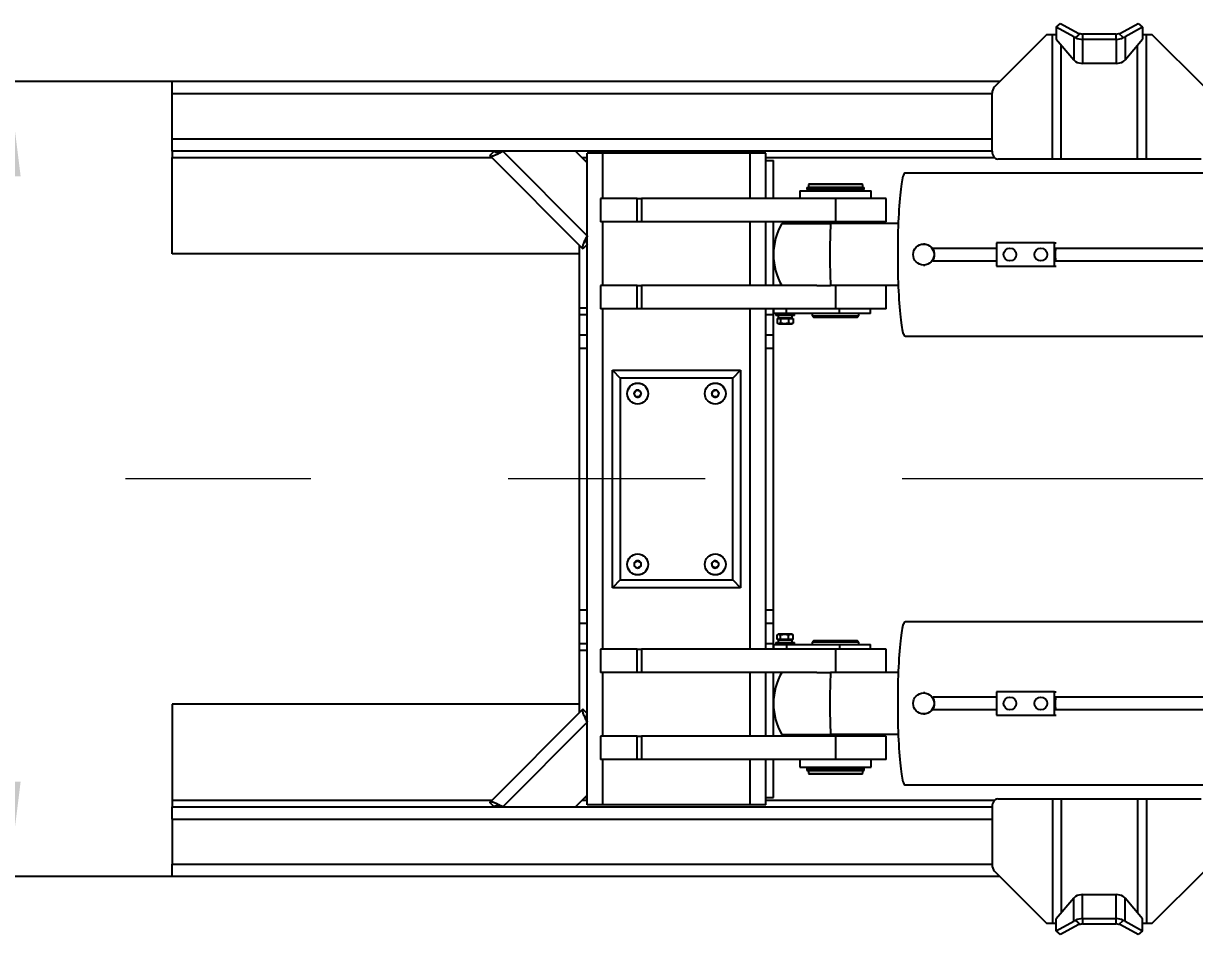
# Model space of a CAD drawing. Header units: millimetres. Extents: x 0 to 420, y 0 to 297.
# Drawn here: x 75.3 to 125.6, y 113.5 to 152.6 of the extents above; entities that cross this region are included whole.
import ezdxf

# ---------------------------------------------------------------- set-up
doc = ezdxf.new("R2010")
doc.units = ezdxf.units.MM
doc.linetypes.add('CENTERX2', pattern=[20.32, 12.7, -2.54, 2.54, -2.54])
doc.layers.add('标注层', color=7, linetype='Continuous')
doc.styles.add('SLDTEXTSTYLE7', font='TXT', dxfattribs={"width": 0.7})
doc.dimstyles.new('SLDDIMSTYLE0', dxfattribs={"dimtxt": 3.5, "dimasz": 4.08, "dimexe": 0, "dimexo": 0.0625, "dimgap": 0.875, "dimtad": 2, "dimlfac": 30, "dimrnd": 1e-09, "dimzin": 12, "dimdsep": 46, "dimtxsty": 'SLDTEXTSTYLE7', "dimsah": 1, "dimcen": 0.09, "dimadec": 0, "dimazin": 3, "dimtfac": 1, "dimtofl": 0, "dimtmove": 0, "dimatfit": 3, "dimfxl": 0, "dimfrac": 2, "dimtolj": 1, "dimtzin": 12, "dimarcsym": 0})

# ---------------------------------------------------------------- blocks, each defined once
blk = doc.blocks.new('_D_9')
at = {"layer": '标注层'}
for p, q in [((81.709, 150.109), (72.7, 150.109)), ((74.7, 150.109), (74.7, 115.976)), ((81.709, 115.976), (72.7, 115.976))]:
    blk.add_line(p, q, dxfattribs=at)
for points in [[(74.7, 150.109), (74.192, 146.029), (75.208, 146.029)], [(74.7, 115.976), (75.208, 120.056), (74.192, 120.056)]]:
    blk.add_solid(points, dxfattribs=at)
at = {"layer": '标注层', "insert": (70.188, 128.934), "char_height": 3.5, "attachment_point": 1, "rotation": 90, "style": 'SLDTEXTSTYLE7'}
blk.add_mtext('1024', dxfattribs=at)

msp = doc.modelspace()

# ---------------------------------------------------------------- linework, layer by layer
at = {"color": 7, "linetype": 'Continuous', "lineweight": 25}
for p, q in [((119.68675, 152.43358), (119.87531, 152.59527)), ((120.44198, 152.02148), (119.68675, 152.43358)), ((119.68675, 152.43358), (119.68675, 151.91908)), ((119.87531, 152.59527), (120.63054, 152.18317)), ((122.45342, 152.18317), (123.20865, 152.59527)), ((123.39721, 152.43358), (122.64198, 152.02148)), ((123.20865, 152.59527), (123.39721, 152.43358)), ((123.39721, 152.43358), (123.39721, 151.91908)), ((119.27008, 152.10895), (117.03637, 149.87523)), ((119.52531, 152.10895), (119.27008, 152.10895)), ((119.52531, 146.77561), (119.52531, 152.10895)), ((119.68675, 152.10895), (119.52531, 152.10895)), ((119.68675, 151.91908), (120.44198, 151.03597)), ((120.44198, 152.02148), (120.44198, 151.03597)), ((120.71364, 152.15658), (120.51821, 151.989)), ((120.8191, 152.13794), (120.8191, 151.90927)), ((122.26486, 152.13794), (120.8191, 152.13794)), ((122.26486, 151.90927), (122.26486, 152.13794)), ((122.56575, 151.989), (122.37032, 152.15658)), ((122.64198, 152.02148), (122.64198, 151.03597)), ((122.64198, 151.03597), (123.39721, 151.91908)), ((123.55865, 152.10895), (123.39721, 152.10895)), ((123.55865, 146.77561), (123.55865, 152.10895)), ((123.81387, 152.10895), (123.55865, 152.10895)), ((126.04759, 149.87523), (123.81387, 152.10895)), ((120.8191, 151.90927), (120.8191, 150.88028)), ((122.26486, 151.90927), (120.8191, 151.90927)), ((122.26486, 151.90927), (122.26486, 150.88028)), ((122.26486, 150.88028), (120.8191, 150.88028)), ((117.27008, 150.10895), (81.70865, 150.10895)), ((81.70865, 149.57561), (81.70865, 150.10895)), ((81.70865, 147.64228), (81.70865, 149.57561)), ((116.93675, 147.10895), (116.93675, 149.60307)), ((81.70865, 147.10895), (81.70865, 147.64228)), ((116.93675, 147.10895), (81.70865, 147.10895)), ((81.70865, 147.10895), (81.70865, 146.84228)), ((95.54198, 147.10895), (95.35342, 146.92038)), ((99.35342, 142.92038), (95.35342, 146.92038)), ((95.9191, 147.10895), (99.54198, 143.48607)), ((99.54198, 146.60895), (99.04198, 147.10895)), ((99.54198, 119.05895), (99.54198, 147.02561)), ((100.20865, 147.02561), (99.54198, 147.02561)), ((106.54198, 147.02561), (100.20865, 147.02561)), ((107.20865, 147.02561), (106.54198, 147.02561)), ((107.20865, 145.07561), (107.20865, 147.02561)), ((81.70865, 142.70895), (81.70865, 146.84228)), ((99.44198, 146.70895), (99.54198, 146.70895)), ((107.20865, 146.70895), (107.54198, 146.70895)), ((107.54198, 145.07561), (107.54198, 146.70895)), ((119.52531, 146.77561), (117.17245, 146.77561)), ((119.90244, 146.77561), (119.52531, 146.77561)), ((123.18152, 146.77561), (119.90244, 146.77561)), ((123.55865, 146.77561), (123.18152, 146.77561)), ((125.91151, 146.77561), (123.55865, 146.77561)), ((184.72912, 146.17561), (113.1961, 146.17561)), ((108.67531, 145.40895), (108.67531, 145.07561)), ((108.67531, 145.40895), (111.74198, 145.40895)), ((108.97323, 145.55561), (108.97323, 145.47228)), ((108.97323, 145.55561), (111.44406, 145.55561)), ((108.97323, 145.47228), (111.44406, 145.47228)), ((109.07531, 145.70895), (109.04198, 145.67561)), ((109.04198, 145.67561), (109.04198, 145.55895)), ((111.37531, 145.67561), (109.04198, 145.67561)), ((111.37531, 145.55895), (109.04198, 145.55895)), ((109.04198, 145.46895), (109.04198, 145.40895)), ((111.37531, 145.46895), (109.04198, 145.46895)), ((109.07531, 145.70895), (111.34198, 145.70895)), ((109.10865, 145.55895), (109.10865, 145.55561)), ((109.10865, 145.47228), (109.10865, 145.46895)), ((111.30865, 145.55561), (111.30865, 145.55895)), ((111.30865, 145.46895), (111.30865, 145.47228)), ((111.37531, 145.67561), (111.34198, 145.70895)), ((111.37531, 145.55895), (111.37531, 145.67561)), ((111.37531, 145.40895), (111.37531, 145.46895)), ((111.44406, 145.47228), (111.44406, 145.55561)), ((111.74198, 145.07561), (111.74198, 145.40895)), ((100.10865, 145.07561), (100.10865, 144.07561)), ((101.68159, 145.07561), (100.10865, 145.07561)), ((101.68159, 144.07561), (101.68159, 145.07561)), ((101.68159, 145.07561), (101.87316, 145.07561)), ((101.87316, 145.07561), (101.87316, 144.07561)), ((110.20865, 145.07561), (101.87316, 145.07561)), ((110.20865, 145.07561), (110.20865, 144.07561)), ((112.37531, 145.07561), (110.20865, 145.07561)), ((112.37531, 144.07561), (112.37531, 145.07561)), ((101.68159, 144.07561), (100.10865, 144.07561)), ((101.87316, 144.07561), (101.68159, 144.07561)), ((110.20865, 144.07561), (101.87316, 144.07561)), ((107.20865, 141.34228), (107.20865, 144.07561)), ((107.54198, 141.34228), (107.54198, 144.07561)), ((107.89925, 144.00895), (109.99769, 144.00895)), ((109.04198, 144.07561), (109.04198, 144.00895)), ((112.9005, 144.00895), (109.99769, 144.00895)), ((112.37531, 144.07561), (110.20865, 144.07561)), ((111.37531, 144.00895), (111.37531, 144.07561)), ((99.20865, 140.38943), (99.20865, 143.06516)), ((99.54198, 143.10895), (99.35342, 142.92038)), ((114.04083, 143.12561), (113.98946, 143.12561)), ((117.11549, 142.94228), (114.3852, 142.94228)), ((117.11549, 143.17561), (117.11549, 142.17561)), ((119.60504, 143.17561), (117.11549, 143.17561)), ((119.60504, 142.17561), (119.60504, 143.17561)), ((119.60504, 143.17561), (119.68444, 143.17561)), ((180.8463, 142.94228), (119.66593, 142.94228)), ((99.20865, 142.70895), (81.70865, 142.70895)), ((107.54219, 142.70895), (107.54198, 142.70895)), ((114.3843, 142.40895), (117.11549, 142.40895)), ((119.66593, 142.40895), (180.8463, 142.40895)), ((113.98946, 142.22561), (114.04083, 142.22561)), ((117.11549, 142.17561), (119.60504, 142.17561)), ((119.60504, 142.17561), (119.68444, 142.17561)), ((100.10865, 141.34228), (100.10865, 140.34228)), ((101.68159, 141.34228), (100.10865, 141.34228)), ((101.68159, 140.34228), (101.68159, 141.34228)), ((101.68159, 141.34228), (101.87316, 141.34228)), ((101.87316, 141.34228), (101.87316, 140.34228)), ((109.40934, 141.34228), (101.87316, 141.34228)), ((109.40934, 141.34228), (109.99769, 141.34228)), ((112.9005, 141.34228), (109.99769, 141.34228)), ((110.20865, 141.34228), (110.20865, 140.34228)), ((112.37531, 140.34228), (112.37531, 141.34228)), ((99.20865, 140.10075), (99.20865, 140.38943)), ((101.68159, 140.34228), (100.10865, 140.34228)), ((101.87316, 140.34228), (101.68159, 140.34228)), ((110.20865, 140.34228), (101.87316, 140.34228)), ((107.20865, 125.74228), (107.20865, 140.34228)), ((107.54198, 140.10075), (107.54198, 140.34228)), ((107.54358, 140.34228), (107.54358, 140.14228)), ((108.09951, 140.14228), (108.09951, 140.34228)), ((112.37531, 140.34228), (110.20865, 140.34228)), ((110.37642, 140.14228), (110.37642, 140.34228)), ((111.70865, 140.14228), (111.70865, 140.34228)), ((99.20865, 139.23473), (99.20865, 140.10075)), ((107.54198, 139.23473), (107.54198, 140.10075)), ((108.09951, 140.14228), (107.54358, 140.14228)), ((107.64358, 140.14228), (107.64358, 140.05895)), ((108.44358, 140.05895), (107.64358, 140.05895)), ((107.69837, 139.93561), (107.69837, 139.73241)), ((107.69837, 139.93561), (107.84603, 139.93561)), ((107.73747, 140.05895), (107.73747, 139.95561)), ((107.73747, 139.95561), (108.34969, 139.95561)), ((107.76642, 139.95561), (107.75487, 139.93561)), ((107.84603, 139.93561), (107.84603, 139.73241)), ((107.84603, 139.93561), (108.19124, 139.93561)), ((110.37642, 140.14228), (108.09951, 140.14228)), ((108.19124, 139.93561), (108.19124, 139.73241)), ((108.19124, 139.93561), (108.38879, 139.93561)), ((108.3323, 139.93561), (108.32075, 139.95561)), ((108.34969, 139.95561), (108.34969, 140.05895)), ((108.38879, 139.93561), (108.38879, 139.73241)), ((108.44358, 140.05895), (108.44358, 140.14228)), ((109.20865, 140.14228), (109.20865, 140.04228)), ((109.20865, 140.04228), (109.27531, 139.97561)), ((109.20865, 140.04228), (109.34262, 140.04228)), ((109.40036, 139.97561), (109.27531, 139.97561)), ((109.34262, 140.04228), (111.20865, 140.04228)), ((111.14198, 139.97561), (109.40036, 139.97561)), ((111.70865, 140.14228), (110.37642, 140.14228)), ((111.14198, 139.97561), (111.20865, 140.04228)), ((111.20865, 140.04228), (111.20865, 140.14228)), ((107.71195, 139.72388), (107.74358, 139.70561)), ((107.7722, 139.70561), (107.74358, 139.70561)), ((107.7722, 139.70561), (108.01863, 139.70561)), ((108.01863, 139.70561), (108.29002, 139.70561)), ((108.29002, 139.70561), (108.34358, 139.70561)), ((108.34358, 139.70561), (108.37522, 139.72388)), ((108.37491, 139.72371), (108.38879, 139.73241)), ((99.20865, 138.65738), (99.20865, 139.23473)), ((107.54198, 138.65738), (107.54198, 139.23473)), ((113.1961, 139.17561), (184.72912, 139.17561)), ((99.20865, 127.42718), (99.20865, 138.65738)), ((107.54198, 127.42718), (107.54198, 138.65738)), ((100.62531, 128.37561), (100.62531, 137.70895)), ((100.62531, 137.70895), (100.95865, 137.37561)), ((100.62531, 137.70895), (106.12531, 137.70895)), ((100.95865, 137.37561), (100.95865, 128.70895)), ((105.79198, 137.37561), (100.95865, 137.37561)), ((106.12531, 137.70895), (105.79198, 137.37561)), ((105.79198, 128.70895), (105.79198, 137.37561)), ((106.12531, 137.70895), (106.12531, 128.37561)), ((101.55573, 136.72688), (101.64772, 136.85034)), ((101.64772, 136.85034), (101.80063, 136.83241)), ((104.88912, 136.69053), (104.9496, 136.83211)), ((104.9496, 136.83211), (105.10246, 136.85053)), ((101.76957, 136.56755), (101.61666, 136.58549)), ((101.86156, 136.69101), (101.76957, 136.56755)), ((105.13436, 136.58578), (104.9815, 136.56736)), ((105.19483, 136.72736), (105.13436, 136.58578)), ((101.57531, 129.45259), (101.70865, 129.52957)), ((101.70865, 129.22165), (101.57531, 129.29863)), ((101.70865, 129.52957), (101.84198, 129.45259)), ((101.84198, 129.29863), (101.70865, 129.22165)), ((104.89653, 129.42609), (105.01296, 129.52681)), ((105.01296, 129.52681), (105.15842, 129.47634)), ((105.18743, 129.32514), (105.07099, 129.22441)), ((105.07099, 129.22441), (104.92554, 129.27488)), ((100.95865, 128.70895), (100.62531, 128.37561)), ((106.12531, 128.37561), (100.62531, 128.37561)), ((100.95865, 128.70895), (105.79198, 128.70895)), ((105.79198, 128.70895), (106.12531, 128.37561)), ((99.20865, 126.84983), (99.20865, 127.42718)), ((107.54198, 126.84983), (107.54198, 127.42718)), ((99.20865, 125.9838), (99.20865, 126.84983)), ((107.54198, 125.9838), (107.54198, 126.84983)), ((184.72912, 126.90895), (113.1961, 126.90895)), ((107.69837, 126.14895), (107.69837, 126.35215)), ((107.74358, 126.37895), (107.71195, 126.36068)), ((107.7722, 126.37895), (107.74358, 126.37895)), ((108.01863, 126.37895), (107.7722, 126.37895)), ((107.84603, 126.14895), (107.84603, 126.35215)), ((108.29002, 126.37895), (108.01863, 126.37895)), ((108.19124, 126.14895), (108.19124, 126.35215)), ((108.34358, 126.37895), (108.29002, 126.37895)), ((108.37522, 126.36068), (108.34358, 126.37895)), ((108.38879, 126.35215), (108.37491, 126.36084)), ((108.38879, 126.14895), (108.38879, 126.35215)), ((99.20865, 125.69513), (99.20865, 125.9838)), ((107.54198, 125.74228), (107.54198, 125.9838)), ((107.54358, 125.94228), (107.54358, 125.74228)), ((107.54358, 125.94228), (108.09951, 125.94228)), ((107.64358, 126.02561), (107.64358, 125.94228)), ((107.64358, 126.02561), (108.39096, 126.02561)), ((107.84603, 126.14895), (107.69837, 126.14895)), ((107.73747, 126.12895), (107.73747, 126.02561)), ((108.34969, 126.12895), (107.73747, 126.12895)), ((107.75487, 126.14895), (107.76642, 126.12895)), ((108.19124, 126.14895), (107.84603, 126.14895)), ((108.09951, 125.94228), (108.09951, 125.74228)), ((108.09951, 125.94228), (110.37642, 125.94228)), ((108.38879, 126.14895), (108.19124, 126.14895)), ((108.32075, 126.12895), (108.3323, 126.14895)), ((108.34969, 126.02561), (108.34969, 126.12895)), ((108.39096, 126.02561), (108.44358, 126.02561)), ((108.44358, 125.94228), (108.44358, 126.02561)), ((109.27531, 126.10895), (109.20865, 126.04228)), ((109.20865, 126.04228), (109.20865, 125.94228)), ((109.34262, 126.04228), (109.20865, 126.04228)), ((109.27531, 126.10895), (109.40036, 126.10895)), ((111.20865, 126.04228), (109.34262, 126.04228)), ((109.40036, 126.10895), (111.14198, 126.10895)), ((110.37642, 125.94228), (110.37642, 125.74228)), ((110.37642, 125.94228), (111.70865, 125.94228)), ((111.20865, 126.04228), (111.14198, 126.10895)), ((111.20865, 125.94228), (111.20865, 126.04228)), ((111.70865, 125.74228), (111.70865, 125.94228)), ((99.20865, 123.0194), (99.20865, 125.69513)), ((100.10865, 125.74228), (100.10865, 124.74228)), ((101.68159, 125.74228), (100.10865, 125.74228)), ((101.68159, 124.74228), (101.68159, 125.74228)), ((101.68159, 125.74228), (101.87316, 125.74228)), ((101.87316, 125.74228), (101.87316, 124.74228)), ((110.20865, 125.74228), (101.87316, 125.74228)), ((110.20865, 125.74228), (110.20865, 124.74228)), ((112.37531, 125.74228), (110.20865, 125.74228)), ((112.37531, 124.74228), (112.37531, 125.74228)), ((101.68159, 124.74228), (100.10865, 124.74228)), ((101.87316, 124.74228), (101.68159, 124.74228)), ((109.40934, 124.74228), (101.87316, 124.74228)), ((107.20865, 122.00895), (107.20865, 124.74228)), ((107.54198, 122.00895), (107.54198, 124.74228)), ((109.40934, 124.74228), (109.99769, 124.74228)), ((112.9005, 124.74228), (109.99769, 124.74228)), ((114.04083, 123.85895), (113.98946, 123.85895)), ((117.11549, 123.90895), (117.11549, 122.90895)), ((119.60504, 123.90895), (117.11549, 123.90895)), ((119.60504, 122.90895), (119.60504, 123.90895)), ((119.60504, 123.90895), (119.68444, 123.90895)), ((99.20865, 123.37561), (81.70865, 123.37561)), ((81.70865, 123.37561), (81.70865, 119.24228)), ((107.54219, 123.37561), (107.54198, 123.37561)), ((117.11549, 123.67561), (114.3852, 123.67561)), ((180.8463, 123.67561), (119.66593, 123.67561)), ((95.35342, 119.16417), (99.35342, 123.16417)), ((99.54198, 122.97561), (99.35342, 123.16417)), ((113.98946, 122.95895), (114.04083, 122.95895)), ((114.3843, 123.14228), (117.11549, 123.14228)), ((117.11549, 122.90895), (119.60504, 122.90895)), ((119.60504, 122.90895), (119.68444, 122.90895)), ((119.66593, 123.14228), (180.8463, 123.14228)), ((99.54198, 122.59849), (95.9191, 118.97561)), ((100.10865, 122.00895), (100.10865, 121.00895)), ((101.68159, 122.00895), (100.10865, 122.00895)), ((101.68159, 121.00895), (101.68159, 122.00895)), ((101.68159, 122.00895), (101.87316, 122.00895)), ((101.87316, 122.00895), (101.87316, 121.00895)), ((110.20865, 122.00895), (101.87316, 122.00895)), ((107.89925, 122.07561), (109.99769, 122.07561)), ((109.04198, 122.07561), (109.04198, 122.00895)), ((112.9005, 122.07561), (109.99769, 122.07561)), ((110.20865, 122.00895), (110.20865, 121.00895)), ((112.37531, 122.00895), (110.20865, 122.00895)), ((111.37531, 122.00895), (111.37531, 122.07561)), ((112.37531, 121.00895), (112.37531, 122.00895)), ((101.68159, 121.00895), (100.10865, 121.00895)), ((101.87316, 121.00895), (101.68159, 121.00895)), ((110.20865, 121.00895), (101.87316, 121.00895)), ((107.20865, 119.05895), (107.20865, 121.00895)), ((107.54198, 119.37561), (107.54198, 121.00895)), ((108.67531, 121.00895), (108.67531, 120.67561)), ((112.37531, 121.00895), (110.20865, 121.00895)), ((111.74198, 120.67561), (111.74198, 121.00895)), ((108.67531, 120.67561), (111.74198, 120.67561)), ((108.97323, 120.61228), (108.97323, 120.52895)), ((108.97323, 120.61228), (111.44406, 120.61228)), ((108.97323, 120.52895), (111.44406, 120.52895)), ((109.04198, 120.67561), (109.04198, 120.61561)), ((109.04198, 120.61561), (111.37531, 120.61561)), ((109.04198, 120.52561), (109.04198, 120.40895)), ((109.04198, 120.52561), (111.37531, 120.52561)), ((109.04198, 120.40895), (109.07531, 120.37561)), ((109.04198, 120.40895), (111.37531, 120.40895)), ((111.34198, 120.37561), (109.07531, 120.37561)), ((109.10865, 120.61561), (109.10865, 120.61228)), ((109.10865, 120.52895), (109.10865, 120.52561)), ((111.30865, 120.61228), (111.30865, 120.61561)), ((111.30865, 120.52561), (111.30865, 120.52895)), ((111.34198, 120.37561), (111.37531, 120.40895)), ((111.37531, 120.61561), (111.37531, 120.67561)), ((111.37531, 120.40895), (111.37531, 120.52561)), ((111.44406, 120.52895), (111.44406, 120.61228)), ((113.1961, 119.90895), (184.72912, 119.90895)), ((81.70865, 119.24228), (81.70865, 118.97561)), ((99.04198, 118.97561), (99.54198, 119.47561)), ((99.44198, 119.37561), (99.54198, 119.37561)), ((107.20865, 119.37561), (107.54198, 119.37561)), ((117.17245, 119.30895), (119.52531, 119.30895)), ((119.52531, 119.30895), (119.52531, 113.97561)), ((119.52531, 119.30895), (119.90244, 119.30895)), ((119.90244, 119.30895), (123.18152, 119.30895)), ((123.18152, 119.30895), (123.55865, 119.30895)), ((123.55865, 119.30895), (123.55865, 113.97561)), ((123.55865, 119.30895), (125.91151, 119.30895)), ((81.70865, 118.97561), (116.93675, 118.97561)), ((81.70865, 118.44228), (81.70865, 118.97561)), ((95.54198, 118.97561), (95.35342, 119.16417)), ((100.20865, 119.05895), (99.54198, 119.05895)), ((106.54198, 119.05895), (100.20865, 119.05895)), ((107.20865, 119.05895), (106.54198, 119.05895)), ((116.93675, 118.97561), (116.93675, 116.48149)), ((81.70865, 118.44228), (81.70865, 116.50895)), ((81.70865, 115.97561), (81.70865, 116.50895)), ((117.03637, 116.20933), (119.27008, 113.97561)), ((123.81387, 113.97561), (126.04759, 116.20933)), ((117.27008, 115.97561), (81.70865, 115.97561)), ((120.8191, 114.17529), (120.8191, 115.20428)), ((120.8191, 115.20428), (122.26486, 115.20428)), ((122.26486, 114.17529), (122.26486, 115.20428)), ((120.44198, 115.04858), (119.68675, 114.16548)), ((120.44198, 114.06308), (120.44198, 115.04858)), ((122.64198, 114.06308), (122.64198, 115.04858)), ((123.39721, 114.16548), (122.64198, 115.04858)), ((119.27008, 113.97561), (119.52531, 113.97561)), ((119.52531, 113.97561), (119.68675, 113.97561)), ((119.68675, 113.65098), (119.68675, 114.16548)), ((119.68675, 113.65098), (120.44198, 114.06308)), ((120.63054, 113.90139), (119.87531, 113.48929)), ((120.51821, 114.09555), (120.71364, 113.92798)), ((120.8191, 114.17529), (120.8191, 113.94662)), ((120.8191, 114.17529), (122.26486, 114.17529)), ((120.8191, 113.94662), (122.26486, 113.94662)), ((122.26486, 113.94662), (122.26486, 114.17529)), ((122.37032, 113.92798), (122.56575, 114.09555)), ((123.20865, 113.48929), (122.45342, 113.90139)), ((122.64198, 114.06308), (123.39721, 113.65098)), ((123.39721, 113.65098), (123.39721, 114.16548)), ((123.39721, 113.97561), (123.55865, 113.97561)), ((123.55865, 113.97561), (123.81387, 113.97561)), ((119.87531, 113.48929), (119.68675, 113.65098)), ((123.39721, 113.65098), (123.20865, 113.48929))]:
    msp.add_line(p, q, dxfattribs=at)
at = {"color": 8, "linetype": 'Continuous', "lineweight": 25}
for p, q in [((119.90244, 146.77561), (119.90244, 151.66687)), ((123.18152, 146.77561), (123.18152, 151.66687)), ((116.93675, 149.57561), (81.70865, 149.57561)), ((81.70865, 147.64228), (116.93675, 147.64228)), ((100.20865, 145.07561), (100.20865, 147.02561)), ((106.54198, 145.07561), (106.54198, 147.02561)), ((81.70865, 146.84228), (95.43152, 146.84228)), ((99.30865, 146.84228), (99.54198, 146.84228)), ((107.20865, 146.84228), (117.03103, 146.84228)), ((100.20865, 141.34228), (100.20865, 144.07561)), ((106.54198, 141.34228), (106.54198, 144.07561)), ((99.20865, 140.38943), (99.54198, 140.38943)), ((100.20865, 125.74228), (100.20865, 140.34228)), ((106.54198, 125.74228), (106.54198, 140.34228)), ((99.20865, 140.10075), (99.54198, 140.10075)), ((107.20865, 140.10075), (107.54198, 140.10075)), ((99.20865, 139.23473), (99.54198, 139.23473)), ((107.20865, 139.23473), (107.54198, 139.23473)), ((99.20865, 138.65738), (99.54198, 138.65738)), ((107.20865, 138.65738), (107.54198, 138.65738)), ((99.20865, 127.42718), (99.54198, 127.42718)), ((107.20865, 127.42718), (107.54198, 127.42718)), ((99.20865, 126.84983), (99.54198, 126.84983)), ((107.20865, 126.84983), (107.54198, 126.84983)), ((99.20865, 125.9838), (99.54198, 125.9838)), ((107.20865, 125.9838), (107.54198, 125.9838)), ((99.20865, 125.69513), (99.54198, 125.69513)), ((100.20865, 122.00895), (100.20865, 124.74228)), ((106.54198, 122.00895), (106.54198, 124.74228)), ((100.20865, 119.05895), (100.20865, 121.00895)), ((106.54198, 119.05895), (106.54198, 121.00895)), ((95.43152, 119.24228), (81.70865, 119.24228)), ((99.54198, 119.24228), (99.30865, 119.24228)), ((117.03103, 119.24228), (107.20865, 119.24228)), ((119.90244, 119.30895), (119.90244, 114.41768)), ((123.18152, 119.30895), (123.18152, 114.41768)), ((81.70865, 118.44228), (116.93675, 118.44228)), ((81.70865, 116.50895), (116.93675, 116.50895))]:
    msp.add_line(p, q, dxfattribs=at)
at = {"color": 7, "linetype": 'CENTERX2', "lineweight": 18, "ltscale": 3.333333}
msp.add_line((290.87531, 133.04228), (79.70865, 133.04228), dxfattribs=at)
at = {"color": 7, "linetype": 'Continuous', "lineweight": 25, "flags": 128}
for points in [[(116.93675, 147.10895), (116.94128, 147.04392), (116.95469, 146.98138), (116.97647, 146.92376), (117.00579, 146.87324), (117.0415, 146.83179), (117.08225, 146.80099), (117.12647, 146.78202), (117.17245, 146.77561)], [(113.1961, 146.17561), (113.17751, 146.16969), (113.15899, 146.15195), (113.14059, 146.12244), (113.12237, 146.08127), (113.10441, 146.02858), (113.08676, 145.96454), (113.06947, 145.88937), (113.05262, 145.80333), (113.03625, 145.7067), (113.02042, 145.59982), (113.00519, 145.48304), (112.9906, 145.35677), (112.9767, 145.22142), (112.96355, 145.07746), (112.95119, 144.92537), (112.93966, 144.76567), (112.92899, 144.59889), (112.91923, 144.42561), (112.9104, 144.24641), (112.90254, 144.06189), (112.89567, 143.87268), (112.88982, 143.67942), (112.88501, 143.48277), (112.88125, 143.28338), (112.87855, 143.08194), (112.87693, 142.87912), (112.87639, 142.67561)], [(119.66593, 142.94228), (119.66199, 142.93877), (119.65692, 142.92334), (119.65226, 142.89633), (119.64825, 142.859), (119.64506, 142.81309), (119.64285, 142.76076), (119.64172, 142.70444), (119.64172, 142.64678), (119.64285, 142.59047), (119.64506, 142.53813), (119.64825, 142.49223), (119.65226, 142.4549), (119.65692, 142.42789), (119.66199, 142.41246), (119.66593, 142.40895)], [(112.87639, 142.67561), (112.87693, 142.47211), (112.87855, 142.26929), (112.88125, 142.06784), (112.88501, 141.86846), (112.88982, 141.6718), (112.89567, 141.47854), (112.90254, 141.28933), (112.9104, 141.10482), (112.91923, 140.92561), (112.92899, 140.75233), (112.93966, 140.58556), (112.95119, 140.42586), (112.96355, 140.27377), (112.9767, 140.1298), (112.9906, 139.99446), (113.00519, 139.86818), (113.02042, 139.7514), (113.03625, 139.64452), (113.05262, 139.5479), (113.06947, 139.46186), (113.08676, 139.38669), (113.10441, 139.32265), (113.12237, 139.26996), (113.14059, 139.22879), (113.15899, 139.19928), (113.17751, 139.18153), (113.1961, 139.17561)], [(113.1961, 126.90895), (113.17751, 126.90302), (113.15899, 126.88528), (113.14059, 126.85577), (113.12237, 126.8146), (113.10441, 126.76191), (113.08676, 126.69787), (113.06947, 126.6227), (113.05262, 126.53666), (113.03625, 126.44003), (113.02042, 126.33315), (113.00519, 126.21638), (112.9906, 126.0901), (112.9767, 125.95475), (112.96355, 125.81079), (112.95119, 125.6587), (112.93966, 125.499), (112.92899, 125.33223), (112.91923, 125.15895), (112.9104, 124.97974), (112.90254, 124.79522), (112.89567, 124.60602), (112.88982, 124.41276), (112.88501, 124.2161), (112.88125, 124.01671), (112.87855, 123.81527), (112.87693, 123.61245), (112.87639, 123.40895)], [(112.87639, 123.40895), (112.87693, 123.20544), (112.87855, 123.00262), (112.88125, 122.80118), (112.88501, 122.60179), (112.88982, 122.40513), (112.89567, 122.21188), (112.90254, 122.02267), (112.9104, 121.83815), (112.91923, 121.65895), (112.92899, 121.48566), (112.93966, 121.31889), (112.95119, 121.15919), (112.96355, 121.0071), (112.9767, 120.86314), (112.9906, 120.72779), (113.00519, 120.60151), (113.02042, 120.48474), (113.03625, 120.37786), (113.05262, 120.28123), (113.06947, 120.19519), (113.08676, 120.12002), (113.10441, 120.05598), (113.12237, 120.00329), (113.14059, 119.96212), (113.15899, 119.93261), (113.17751, 119.91487), (113.1961, 119.90895)], [(119.66593, 123.67561), (119.66199, 123.6721), (119.65692, 123.65667), (119.65226, 123.62966), (119.64825, 123.59233), (119.64506, 123.54643), (119.64285, 123.49409), (119.64172, 123.43778), (119.64172, 123.38011), (119.64285, 123.3238), (119.64506, 123.27146), (119.64825, 123.22556), (119.65226, 123.18823), (119.65692, 123.16122), (119.66199, 123.14579), (119.66593, 123.14228)], [(117.17245, 119.30895), (117.12647, 119.30254), (117.08225, 119.28357), (117.0415, 119.25277), (117.00579, 119.21131), (116.97647, 119.1608), (116.95469, 119.10317), (116.94128, 119.04064), (116.93675, 118.97561)]]:
    msp.add_lwpolyline(points, dxfattribs=at)
at = {"color": 7, "linetype": 'Continuous', "lineweight": 25}
for centre, radius in [((113.99081, 142.67581), 0.44947), ((117.69722, 142.67576), 0.27469), ((119.02498, 142.67576), 0.27469), ((101.70865, 136.70895), 0.45), ((101.70865, 136.70895), 0.448), ((105.04198, 136.70895), 0.45), ((105.04198, 136.70895), 0.448), ((101.70865, 129.37561), 0.45), ((101.70865, 129.37561), 0.448), ((105.04198, 129.37561), 0.45), ((105.04198, 129.37561), 0.448), ((113.99081, 123.40914), 0.44947), ((117.69722, 123.4091), 0.27469), ((119.02498, 123.4091), 0.27469)]:
    msp.add_circle(centre, radius, dxfattribs=at)
for centre, radius, start, end in [((120.81627, 152.5062), 0.59693, 240.045135, 270.27192), ((120.81865, 152.44298), 0.30504, 249.864505, 270.085794), ((122.26531, 152.44298), 0.30504, 269.914206, 290.135495), ((122.26769, 152.5062), 0.59693, 269.72808, 299.954865), ((120.81627, 151.47721), 0.59693, 240.045135, 270.27192), ((122.26769, 151.47721), 0.59693, 269.72808, 299.954865), ((117.32468, 149.61539), 0.38813, 137.972907, 181.819274), ((110.20865, 142.67561), 2.66667, 150, 180), ((136.8364, 142.67561), 26.8718, 177.155913, 182.844087), ((110.20865, 142.67561), 2.66667, 180, 210), ((101.70865, 136.70895), 0.15396, 113.311778, 173.311778), ((101.70865, 136.70895), 0.15396, 53.311778, 113.311778), ((101.70865, 136.70895), 0.15396, 353.311778, 53.311778), ((105.04198, 136.70895), 0.15396, 126.869898, 186.869898), ((105.04198, 136.70895), 0.15396, 66.869898, 126.869898), ((105.04198, 136.70895), 0.15396, 6.869898, 66.869898), ((101.70865, 136.70895), 0.15396, 173.311778, 233.311778), ((101.70865, 136.70895), 0.15396, 233.311778, 293.311778), ((101.70865, 136.70895), 0.15396, 293.311778, 353.311778), ((105.04198, 136.70895), 0.15396, 186.869898, 246.869898), ((105.04198, 136.70895), 0.15396, 246.869898, 306.869898), ((105.04198, 136.70895), 0.15396, 306.869898, 6.869898), ((101.70865, 129.37561), 0.15396, 150, 210), ((101.70865, 129.37561), 0.15396, 90, 150), ((101.70865, 129.37561), 0.15396, 210, 270), ((101.70865, 129.37561), 0.15396, 30, 90), ((101.70865, 129.37561), 0.15396, 270, 330), ((101.70865, 129.37561), 0.15396, 330, 30), ((105.04198, 129.37561), 0.15396, 160.862626, 220.862626), ((105.04198, 129.37561), 0.15396, 100.862626, 160.862626), ((105.04198, 129.37561), 0.15396, 40.862626, 100.862626), ((105.04198, 129.37561), 0.15396, 280.862626, 340.862626), ((105.04198, 129.37561), 0.15396, 340.862626, 40.862626), ((105.04198, 129.37561), 0.15396, 220.862626, 280.862626), ((110.20865, 123.40895), 2.66667, 150, 180), ((136.8364, 123.40895), 26.8718, 177.155913, 182.844087), ((110.20865, 123.40895), 2.66667, 180, 210), ((117.32468, 116.46917), 0.38813, 178.180726, 222.027093), ((120.81627, 114.60735), 0.59693, 89.72808, 119.954865), ((122.26769, 114.60735), 0.59693, 60.045135, 90.27192), ((120.81627, 113.57836), 0.59693, 89.72808, 119.954865), ((120.81865, 113.64158), 0.30504, 89.914206, 110.135495), ((122.26769, 113.57836), 0.59693, 60.045135, 90.27192), ((122.26531, 113.64158), 0.30504, 69.864505, 90.085794)]:
    msp.add_arc(centre, radius, start, end, dxfattribs=at)
for centre, major_axis, ratio, start_param, end_param in [((120.8191, 152.34486), (0.52322, 0.1541), 0.67077552, 3.73194911, 3.91791728), ((120.8191, 152.34486), (0.26161, 0.07705), 0.67077552, 3.73194911, 4.11073876), ((122.26486, 152.34486), (0.26161, -0.07705), 0.67077552, 5.31403921, 5.69282885), ((122.26486, 152.34486), (0.52322, -0.1541), 0.67077552, 5.50686068, 5.69282885), ((120.8191, 151.35935), (-0.37552, 0.44235), 0.85616135, 1.57504833, 1.76101649), ((122.26486, 151.35935), (0.37552, 0.44235), 0.85616135, 4.52216882, 4.70813698), ((120.8191, 114.7252), (0.37552, 0.44235), 0.85616135, 1.38057616, 1.56654433), ((122.26486, 114.7252), (-0.37552, 0.44235), 0.85616135, 4.71664098, 4.90260915), ((120.8191, 113.7397), (0.52322, -0.1541), 0.67077552, 2.36526803, 2.55123619), ((120.8191, 113.7397), (0.26161, -0.07705), 0.67077552, 2.17244655, 2.55123619), ((122.26486, 113.7397), (0.26161, 0.07705), 0.67077552, 0.59035646, 0.9691461), ((122.26486, 113.7397), (0.52322, 0.1541), 0.67077552, 0.59035646, 0.77632462)]:
    msp.add_ellipse(centre, major_axis=major_axis, ratio=ratio, start_param=start_param, end_param=end_param, dxfattribs=at)
for points, knots in [([(95.35342, 146.92038), (95.36151, 146.91451), (95.37793, 146.90259), (95.41719, 146.89954), (95.46714, 146.90678), (95.52703, 146.92436), (95.59648, 146.95109), (95.67279, 146.98509), (95.75561, 147.0252), (95.83824, 147.06713), (95.89355, 147.09573), (95.9191, 147.10895)], [0, 0, 0, 0, 0.1110997, 0.22541988, 0.33653899, 0.45088031, 0.56199951, 0.67634093, 0.78746002, 0.90180133, 1, 1, 1, 1]), ([(95.54198, 147.10895), (95.55129, 147.10129), (95.57022, 147.08571), (95.62057, 147.06965), (95.69986, 147.06712), (95.80835, 147.08437), (95.88429, 147.10122), (95.9191, 147.10895)], [0, 0, 0, 0, 0.135272717, 0.275104212, 0.529783479, 0.7844098, 1, 1, 1, 1]), ([(99.54198, 143.48607), (99.52703, 143.45715), (99.49668, 143.39847), (99.45343, 143.3129), (99.41389, 143.23066), (99.38067, 143.15512), (99.3549, 143.08664), (99.33843, 143.02785), (99.33242, 142.97913), (99.33666, 142.94267), (99.34812, 142.92743), (99.35342, 142.92038)], [0, 0, 0, 0, 0.1110997, 0.22541988, 0.33653899, 0.45088031, 0.56199951, 0.67634093, 0.78746002, 0.90180133, 1, 1, 1, 1]), ([(99.54198, 143.48607), (99.53714, 143.46426), (99.5273, 143.41991), (99.51065, 143.33686), (99.49901, 143.2434), (99.50564, 143.15878), (99.53055, 143.12461), (99.54198, 143.10895)], [0, 0, 0, 0, 0.13527272, 0.27510421, 0.52978348, 0.7844098, 1, 1, 1, 1]), ([(114.38521, 142.94051), (114.38385, 142.93985), (114.38085, 142.93841), (114.39374, 142.91082), (114.41477, 142.86179), (114.43742, 142.78735), (114.44628, 142.71851), (114.44666, 142.68145), (114.44672, 142.67561)], [0, 0, 0, 0, 0.141939217, 0.313522712, 0.511740745, 0.740115901, 0.959094182, 1, 1, 1, 1]), ([(114.44672, 142.67561), (114.44545, 142.64822), (114.44291, 142.59351), (114.42502, 142.51976), (114.40158, 142.45726), (114.38457, 142.4205), (114.37922, 142.40586), (114.38405, 142.4093), (114.38429, 142.40948)], [0, 0, 0, 0, 0.191083331, 0.381603159, 0.586636402, 0.815722316, 0.990549266, 1, 1, 1, 1]), ([(107.7722, 139.70561), (107.7667, 139.70588), (107.74172, 139.70709), (107.71736, 139.72132), (107.69837, 139.73241)], [0, 0, 0, 0, 0.22036392, 1, 1, 1, 1]), ([(107.84603, 139.73241), (107.84131, 139.7293), (107.81728, 139.71346), (107.79229, 139.70911), (107.7722, 139.70561)], [0, 0, 0, 0, 0.1963527, 1, 1, 1, 1]), ([(108.01863, 139.70561), (108.01454, 139.70564), (107.98356, 139.70589), (107.92514, 139.71174), (107.87256, 139.72548), (107.84603, 139.73241)], [0, 0, 0, 0, 0.070090032, 0.530784434, 1, 1, 1, 1]), ([(108.19124, 139.73241), (108.16321, 139.72492), (108.10663, 139.7098), (108.04814, 139.70702), (108.01863, 139.70561)], [0, 0, 0, 0, 0.49545796, 1, 1, 1, 1]), ([(108.29002, 139.70561), (108.28767, 139.70564), (108.26994, 139.70589), (108.23651, 139.71174), (108.20642, 139.72548), (108.19124, 139.73241)], [0, 0, 0, 0, 0.07009003, 0.53078443, 1, 1, 1, 1]), ([(108.38879, 139.73241), (108.37275, 139.72492), (108.34037, 139.7098), (108.3069, 139.70702), (108.29002, 139.70561)], [0, 0, 0, 0, 0.49545796, 1, 1, 1, 1]), ([(101.80063, 136.83241), (101.80339, 136.82601), (101.82359, 136.77914), (101.84396, 136.73185), (101.86156, 136.69101)], [0, 0, 0, 0, 0.13652758, 1, 1, 1, 1]), ([(105.10246, 136.85053), (105.10664, 136.84496), (105.13726, 136.80413), (105.16816, 136.76293), (105.19483, 136.72736)], [0, 0, 0, 0, 0.13652758, 1, 1, 1, 1]), ([(101.61666, 136.58549), (101.59907, 136.62632), (101.57869, 136.67361), (101.55849, 136.72048), (101.55573, 136.72688)], [0, 0, 0, 0, 0.86347242, 1, 1, 1, 1]), ([(104.9815, 136.56736), (104.95482, 136.60293), (104.92393, 136.64413), (104.89331, 136.68496), (104.88912, 136.69053)], [0, 0, 0, 0, 0.86347242, 1, 1, 1, 1]), ([(101.57531, 129.29863), (101.57531, 129.3431), (101.57531, 129.39459), (101.57531, 129.44562), (101.57531, 129.45259)], [0, 0, 0, 0, 0.86347242, 1, 1, 1, 1]), ([(101.84198, 129.45259), (101.84198, 129.44562), (101.84198, 129.39459), (101.84198, 129.3431), (101.84198, 129.29863)], [0, 0, 0, 0, 0.13652758, 1, 1, 1, 1]), ([(104.92554, 129.27488), (104.91716, 129.31855), (104.90746, 129.36912), (104.89784, 129.41924), (104.89653, 129.42609)], [0, 0, 0, 0, 0.86347242, 1, 1, 1, 1]), ([(105.15842, 129.47634), (105.15973, 129.4695), (105.16935, 129.41938), (105.17905, 129.36881), (105.18743, 129.32514)], [0, 0, 0, 0, 0.13652758, 1, 1, 1, 1]), ([(107.69837, 126.35215), (107.71736, 126.36324), (107.74172, 126.37747), (107.7667, 126.37868), (107.7722, 126.37895)], [0, 0, 0, 0, 0.779636076, 1, 1, 1, 1]), ([(107.7722, 126.37895), (107.79229, 126.37545), (107.81728, 126.3711), (107.84131, 126.35526), (107.84603, 126.35215)], [0, 0, 0, 0, 0.8036473, 1, 1, 1, 1]), ([(107.84603, 126.35215), (107.87406, 126.35964), (107.93064, 126.37476), (107.98912, 126.37754), (108.01863, 126.37895)], [0, 0, 0, 0, 0.49545796, 1, 1, 1, 1]), ([(108.01863, 126.37895), (108.02272, 126.37891), (108.05371, 126.37867), (108.11212, 126.37282), (108.16471, 126.35908), (108.19124, 126.35215)], [0, 0, 0, 0, 0.07009003, 0.53078443, 1, 1, 1, 1]), ([(108.19124, 126.35215), (108.20728, 126.35964), (108.23966, 126.37476), (108.27313, 126.37754), (108.29002, 126.37895)], [0, 0, 0, 0, 0.49545796, 1, 1, 1, 1]), ([(108.29002, 126.37895), (108.29236, 126.37891), (108.31009, 126.37867), (108.34352, 126.37282), (108.37361, 126.35908), (108.38879, 126.35215)], [0, 0, 0, 0, 0.07009003, 0.53078443, 1, 1, 1, 1]), ([(114.44672, 123.40895), (114.44545, 123.38155), (114.44291, 123.32684), (114.42502, 123.2531), (114.40158, 123.1906), (114.38457, 123.15383), (114.37922, 123.1392), (114.38405, 123.14264), (114.38429, 123.14281)], [0, 0, 0, 0, 0.19108333, 0.38160316, 0.5866364, 0.81572232, 0.99054927, 1, 1, 1, 1]), ([(114.38521, 123.67384), (114.38385, 123.67319), (114.38085, 123.67175), (114.39374, 123.64416), (114.41477, 123.59512), (114.43742, 123.52068), (114.44628, 123.45185), (114.44666, 123.41478), (114.44672, 123.40895)], [0, 0, 0, 0, 0.14193922, 0.31352271, 0.51174075, 0.7401159, 0.95909418, 1, 1, 1, 1]), ([(99.35342, 123.16417), (99.34754, 123.15608), (99.33563, 123.13966), (99.33258, 123.1004), (99.33981, 123.05046), (99.3574, 122.99056), (99.38413, 122.92111), (99.41813, 122.8448), (99.45823, 122.76198), (99.50017, 122.67935), (99.52877, 122.62404), (99.54198, 122.59849)], [0, 0, 0, 0, 0.111099703, 0.225419877, 0.336538988, 0.450880309, 0.561999509, 0.676340929, 0.787460023, 0.901801333, 1, 1, 1, 1]), ([(99.54198, 122.97561), (99.53432, 122.9663), (99.51874, 122.94737), (99.50269, 122.89702), (99.50016, 122.81773), (99.5174, 122.70924), (99.53425, 122.63331), (99.54198, 122.59849)], [0, 0, 0, 0, 0.13527272, 0.27510421, 0.52978348, 0.7844098, 1, 1, 1, 1]), ([(95.9191, 118.97561), (95.89018, 118.99057), (95.8315, 119.02091), (95.74594, 119.06417), (95.66369, 119.1037), (95.58815, 119.13692), (95.51967, 119.16269), (95.46089, 119.17916), (95.41217, 119.18517), (95.37571, 119.18094), (95.36046, 119.16947), (95.35342, 119.16417)], [0, 0, 0, 0, 0.1110997, 0.22541988, 0.33653899, 0.45088031, 0.56199951, 0.67634093, 0.78746002, 0.90180133, 1, 1, 1, 1]), ([(95.9191, 118.97561), (95.89729, 118.98045), (95.85294, 118.99029), (95.76989, 119.00694), (95.67643, 119.01858), (95.59181, 119.01195), (95.55765, 118.98704), (95.54198, 118.97561)], [0, 0, 0, 0, 0.135272717, 0.275104212, 0.529783479, 0.7844098, 1, 1, 1, 1])]:
    msp.add_open_spline(points, degree=3, knots=knots, dxfattribs=at)

# ---------------------------------------------------------------- dimensions: what is measured, and where the dimension line sits
at = {"layer": '标注层'}
dim = msp.add_linear_dim(base=(74.70017, 115.97561), p1=(81.70865, 150.10895), p2=(81.70865, 115.97561), angle=90, dimstyle='SLDDIMSTYLE0', dxfattribs=at)
dim.commit()
dim.dimension.update_dxf_attribs({"geometry": '_D_9', "text_midpoint": (74.70017, 133.00801), "dimtype": 160})

doc.saveas('drawing.dxf')
